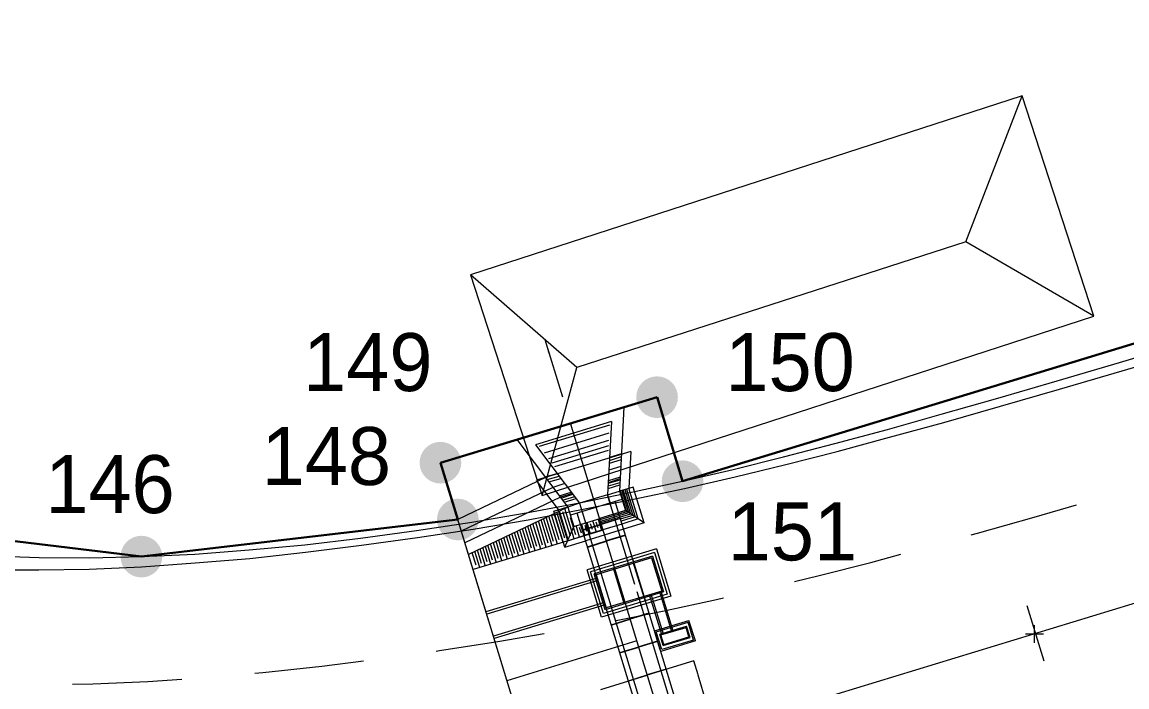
# Model space of a CAD drawing. Header units: metres. Extents: x 535413 to 535809, y 1836230 to 1836506.
# Drawn here: x 535669.24 to 535707.33, y 1836326.96 to 1836349.9 of the extents above; entities that cross this region are included whole.
import ezdxf
from ezdxf.enums import TextEntityAlignment as Align

# ---------------------------------------------------------------- set-up
doc = ezdxf.new("R2010")
doc.units = ezdxf.units.M
doc.header["$MEASUREMENT"] = 0
doc.linetypes.add('DGN Style 2', pattern=[6.2979, 3.77874, -2.51916])
doc.layers.get('0').update_dxf_attribs({"color": 1})
for name, color, linetype, lineweight in [('Level 2', 1, 'Continuous', 0), ('Level 3', 1, 'Continuous', 0), ('Level 31', 1, 'Continuous', 0), ('Level 32', 1, 'Continuous', 0), ('Level 37', 1, 'Continuous', 0), ('Level 38', 1, 'Continuous', 0), ('Level 39', 1, 'Continuous', 0), ('Level 4', 1, 'Continuous', 0), ('Level 42', 1, 'Continuous', 0), ('Level 43', 1, 'Continuous', 0), ('Level 44', 1, 'Continuous', 0), ('Level 5', 1, 'Continuous', 0), ('Level 8', 1, 'Continuous', 0), ('Level 9', 1, 'Continuous', 0)]:
    doc.layers.add(name, color=color, linetype=linetype, lineweight=lineweight)
doc.styles.add('Style-CHAR_FAST_FONT', font='CHAR_FAST_FONT.shx')

# ---------------------------------------------------------------- blocks, each defined once
blk = doc.blocks.new('DDCT_1')
at = {"color": 0, "linetype": 'Continuous', "lineweight": 0}
for p, q in [((6.2, 0), (-6.2, 0)), ((0, -6.2), (0, 6.2))]:
    blk.add_line(p, q, dxfattribs=at)
blk = doc.blocks.new('DWGLDR_1')
at = {"layer": 'Level 42', "color": 7, "linetype": 'Continuous', "lineweight": 0, "flags": 128}
blk.add_lwpolyline([(-1462.9, -0.6), (-1255.7, 0)], dxfattribs=at)
at = {"layer": 'Level 42', "color": 7, "linetype": 'Continuous', "lineweight": 0, "extrusion": (0, 0, -1)}
blk.add_solid([(1462.9, -0.6), (1412.8, -4.4), (1412.4, 3.9)], dxfattribs=at)
blk = doc.blocks.new('*U39')
at = {"layer": 'Level 44', "color": 7, "linetype": 'Continuous', "lineweight": 0}
blk.add_line((-6.489, -1.231), (7.286, 1.787), dxfattribs=at)
at = {"layer": 'Level 44', "color": 7, "linetype": 'Continuous', "lineweight": 0, "flags": 128}
blk.add_lwpolyline([(-8.905, -6.06), (10.622, -1.741), (8.896, 6.071), (-10.631, 1.752)], close=True, dxfattribs=at)
for points in [[(8.896, 6.071), (7.286, 1.787), (10.622, -1.741)], [(-10.631, 1.752), (-6.489, -1.231), (-8.905, -6.06)]]:
    blk.add_lwpolyline(points, dxfattribs=at)

msp = doc.modelspace()

# ---------------------------------------------------------------- hatches: boundary and pattern name
at = {"layer": 'Level 4', "linetype": 'Continuous', "lineweight": 0}
h = msp.add_hatch(color=7, dxfattribs=at)
edge = h.paths.add_edge_path()
edge.add_arc((535691.13, 1836336.96), 0.719, 270, 630)
h = msp.add_hatch(color=7, dxfattribs=at)
edge = h.paths.add_edge_path()
edge.add_arc((535683.66, 1836334.7), 0.719, 270, 630)
h = msp.add_hatch(color=7, dxfattribs=at)
edge = h.paths.add_edge_path()
edge.add_arc((535692.01, 1836334.06), 0.719, 270, 630)
h = msp.add_hatch(color=7, dxfattribs=at)
edge = h.paths.add_edge_path()
edge.add_arc((535684.26, 1836332.74), 0.719, 270, 630)
h = msp.add_hatch(color=7, dxfattribs=at)
edge = h.paths.add_edge_path()
edge.add_arc((535673.35, 1836331.46), 0.719, 270, 630)

# ---------------------------------------------------------------- linework, layer by layer
at = {"layer": 'Level 2', "color": 7, "linetype": 'Continuous', "lineweight": 0}
msp.add_line((535703.88, 1836329.77), (535704.47, 1836327.86), dxfattribs=at)
at = {"layer": 'Level 2', "color": 7, "linetype": 'Continuous', "lineweight": 0, "flags": 128}
for points in [[(535668.15, 1836331.49), (535669.83, 1836331.43), (535671.57, 1836331.42), (535673.35, 1836331.46), (535675.19, 1836331.55), (535677.07, 1836331.69), (535678.98, 1836331.87), (535680.91, 1836332.1), (535682.83, 1836332.36), (535684.74, 1836332.65), (535686.62, 1836332.97), (535688.46, 1836333.32), (535690.25, 1836333.68), (535692.01, 1836334.06), (535693.75, 1836334.47), (535695.49, 1836334.9), (535697.26, 1836335.36), (535699.07, 1836335.85), (535700.93, 1836336.37), (535702.88, 1836336.93), (535704.93, 1836337.52), (535707.08, 1836338.16), (535709.34, 1836338.84)], [(535668.11, 1836331), (535669.81, 1836331), (535671.55, 1836331.03), (535673.35, 1836331.11), (535675.2, 1836331.24), (535677.09, 1836331.4), (535679.01, 1836331.61), (535680.94, 1836331.85), (535682.87, 1836332.12), (535684.79, 1836332.41), (535686.68, 1836332.73), (535688.52, 1836333.08), (535690.32, 1836333.44), (535692.08, 1836333.81), (535693.82, 1836334.21), (535695.57, 1836334.64), (535697.34, 1836335.09), (535699.15, 1836335.58), (535701.02, 1836336.09), (535702.97, 1836336.65), (535705.01, 1836337.24), (535707.17, 1836337.87), (535709.43, 1836338.54)]]:
    msp.add_lwpolyline(points, dxfattribs=at)
at = {"layer": 'Level 2', "color": 7, "linetype": 'Continuous', "lineweight": 0}
msp.add_point((535704.17, 1836328.82), dxfattribs=at)
msp.add_point((535704.17, 1836328.82), dxfattribs=at)
at = {"layer": 'Level 3', "color": 7, "linetype": 'Continuous', "lineweight": 0}
msp.add_line((535691.53, 1836324.96), (535761.57, 1836346.31), dxfattribs=at)
msp.add_arc((535669.657, 1836396.702), 75, 245.25614, 286.95471, dxfattribs=at)
at = {"layer": 'Level 31', "color": 7, "linetype": 'Continuous', "lineweight": 0}
msp.add_line((535689.27, 1836332.37), (535689.15, 1836332.77), dxfattribs=at)
msp.add_line((535689.27, 1836332.37), (535689.15, 1836332.77), dxfattribs=at)
at = {"layer": 'Level 32', "color": 7, "linetype": 'Continuous', "lineweight": 0}
for p, q in [((535688.27, 1836332.07), (535687.95, 1836333.12)), ((535688.27, 1836332.07), (535687.95, 1836333.12)), ((535687.89, 1836331.95), (535687.58, 1836332.95)), ((535687.89, 1836331.95), (535687.58, 1836332.95)), ((535688.08, 1836332.01), (535687.77, 1836333.04)), ((535688.08, 1836332.01), (535687.77, 1836333.04)), ((535689.23, 1836332.36), (535689.1, 1836332.76)), ((535689.23, 1836332.36), (535689.1, 1836332.76)), ((535688.46, 1836332.13), (535688.34, 1836332.53)), ((535688.46, 1836332.13), (535688.34, 1836332.53)), ((535688.65, 1836332.18), (535688.53, 1836332.59)), ((535688.65, 1836332.18), (535688.53, 1836332.59)), ((535688.84, 1836332.24), (535688.72, 1836332.64)), ((535688.84, 1836332.24), (535688.72, 1836332.64)), ((535689.04, 1836332.3), (535688.91, 1836332.7)), ((535689.04, 1836332.3), (535688.91, 1836332.7))]:
    msp.add_line(p, q, dxfattribs=at)
at = {"layer": 'Level 37', "color": 7, "linetype": 'Continuous', "lineweight": 0}
for q in [(535683.66, 1836334.7), (535684.26, 1836332.74)]:
    msp.add_line((535687.02, 1836323.68), q, dxfattribs=at)
at = {"layer": 'Level 38', "color": 7, "linetype": 'Continuous', "lineweight": 0}
for p, q in [((535696.14, 1836309.84), (535688.15, 1836336.06)), ((535696.14, 1836309.84), (535688.15, 1836336.06)), ((535687.28, 1836334.19), (535684.26, 1836332.74)), ((535687.28, 1836334.19), (535684.26, 1836332.74)), ((535687.54, 1836333.85), (535684.38, 1836332.34)), ((535687.54, 1836333.85), (535684.38, 1836332.34)), ((535687.8, 1836333.51), (535684.5, 1836331.94)), ((535687.8, 1836333.51), (535684.5, 1836331.94)), ((535688.05, 1836333.17), (535684.63, 1836331.53)), ((535688.05, 1836333.17), (535684.63, 1836331.53)), ((535690.43, 1836328.55), (535685.95, 1836327.18)), ((535690.43, 1836328.55), (535685.95, 1836327.18))]:
    msp.add_line(p, q, dxfattribs=at)
at = {"layer": 'Level 39', "color": 7, "linetype": 'Continuous', "lineweight": 0}
for p, q in [((535689.49, 1836336), (535687.07, 1836335.26)), ((535689.49, 1836336), (535687.07, 1836335.26)), ((535689.47, 1836335.72), (535687.24, 1836335.03)), ((535689.47, 1836335.72), (535687.24, 1836335.03)), ((535689.46, 1836335.46), (535687.39, 1836334.83)), ((535689.46, 1836335.46), (535687.39, 1836334.83)), ((535689.45, 1836335.28), (535687.5, 1836334.68)), ((535689.45, 1836335.28), (535687.5, 1836334.68)), ((535689.44, 1836335.12), (535687.59, 1836334.56)), ((535689.44, 1836335.12), (535687.59, 1836334.56)), ((535689.9, 1836335.01), (535689.49, 1836334.88)), ((535689.9, 1836335.01), (535689.49, 1836334.88)), ((535689.89, 1836334.9), (535689.48, 1836334.77)), ((535689.89, 1836334.9), (535689.48, 1836334.77)), ((535689.89, 1836334.8), (535689.48, 1836334.67)), ((535689.89, 1836334.8), (535689.48, 1836334.67)), ((535687.27, 1836334.21), (535687.69, 1836334.33)), ((535687.27, 1836334.21), (535687.69, 1836334.33)), ((535687.34, 1836334.12), (535687.75, 1836334.24)), ((535687.34, 1836334.12), (535687.75, 1836334.24)), ((535687.4, 1836334.04), (535687.81, 1836334.16)), ((535687.4, 1836334.04), (535687.81, 1836334.16)), ((535689.84, 1836333.92), (535689.43, 1836333.8)), ((535689.84, 1836333.92), (535689.43, 1836333.8)), ((535689.85, 1836334.1), (535689.44, 1836333.98)), ((535689.85, 1836334.1), (535689.44, 1836333.98)), ((535689.85, 1836334.01), (535689.44, 1836333.89)), ((535689.85, 1836334.01), (535689.44, 1836333.89)), ((535689.86, 1836334.2), (535689.45, 1836334.07)), ((535689.86, 1836334.2), (535689.45, 1836334.07)), ((535687.76, 1836333.56), (535688.17, 1836333.68)), ((535687.76, 1836333.56), (535688.17, 1836333.68)), ((535687.82, 1836333.48), (535688.23, 1836333.61)), ((535687.82, 1836333.48), (535688.23, 1836333.61)), ((535687.87, 1836333.41), (535688.29, 1836333.53)), ((535687.87, 1836333.41), (535688.29, 1836333.53)), ((535690.09, 1836333.01), (535689.87, 1836333.73)), ((535690.09, 1836333.01), (535689.87, 1836333.73)), ((535689.92, 1836333.75), (535690.15, 1836332.97)), ((535689.92, 1836333.75), (535690.15, 1836332.97)), ((535690.22, 1836332.92), (535689.96, 1836333.76)), ((535690.22, 1836332.92), (535689.96, 1836333.76)), ((535690.02, 1836333.78), (535690.29, 1836332.88)), ((535690.02, 1836333.78), (535690.29, 1836332.88)), ((535690.08, 1836333.79), (535690.37, 1836332.83)), ((535690.08, 1836333.79), (535690.37, 1836332.83)), ((535687.93, 1836333.34), (535688.34, 1836333.46)), ((535687.93, 1836333.34), (535688.34, 1836333.46)), ((535687.37, 1836331.92), (535687.13, 1836332.73)), ((535687.37, 1836331.92), (535687.13, 1836332.73)), ((535687.51, 1836331.83), (535687.22, 1836332.77)), ((535687.51, 1836331.83), (535687.22, 1836332.77)), ((535687.56, 1836331.98), (535687.31, 1836332.82)), ((535687.56, 1836331.98), (535687.31, 1836332.82)), ((535687.7, 1836331.89), (535687.4, 1836332.86)), ((535687.7, 1836331.89), (535687.4, 1836332.86)), ((535687.76, 1836332.04), (535687.49, 1836332.9)), ((535687.76, 1836332.04), (535687.49, 1836332.9)), ((535687.95, 1836332.1), (535687.67, 1836332.99)), ((535687.95, 1836332.1), (535687.67, 1836332.99)), ((535688.14, 1836332.16), (535687.88, 1836333)), ((535688.14, 1836332.16), (535687.88, 1836333)), ((535688.33, 1836332.21), (535688.15, 1836332.8)), ((535688.33, 1836332.21), (535688.15, 1836332.8)), ((535690.03, 1836333.04), (535689.15, 1836332.77)), ((535690.03, 1836333.04), (535689.15, 1836332.77)), ((535690.09, 1836333.01), (535689.16, 1836332.73)), ((535690.09, 1836333.01), (535689.16, 1836332.73)), ((535690.15, 1836332.97), (535689.18, 1836332.67)), ((535690.15, 1836332.97), (535689.18, 1836332.67)), ((535690.21, 1836332.93), (535689.19, 1836332.62)), ((535690.21, 1836332.93), (535689.19, 1836332.62)), ((535690.29, 1836332.88), (535689.86, 1836332.75)), ((535690.29, 1836332.88), (535689.86, 1836332.75)), ((535690.38, 1836332.83), (535689.89, 1836332.68)), ((535690.38, 1836332.83), (535689.89, 1836332.68)), ((535686.55, 1836331.54), (535686.31, 1836332.34)), ((535686.55, 1836331.54), (535686.31, 1836332.34)), ((535686.61, 1836331.69), (535686.4, 1836332.38)), ((535686.61, 1836331.69), (535686.4, 1836332.38)), ((535686.74, 1836331.6), (535686.49, 1836332.42)), ((535686.74, 1836331.6), (535686.49, 1836332.42)), ((535686.8, 1836331.75), (535686.58, 1836332.47)), ((535686.8, 1836331.75), (535686.58, 1836332.47)), ((535686.93, 1836331.66), (535686.67, 1836332.51)), ((535686.93, 1836331.66), (535686.67, 1836332.51)), ((535686.99, 1836331.81), (535686.76, 1836332.55)), ((535686.99, 1836331.81), (535686.76, 1836332.55)), ((535687.12, 1836331.72), (535686.85, 1836332.6)), ((535687.12, 1836331.72), (535686.85, 1836332.6)), ((535687.18, 1836331.86), (535686.95, 1836332.64)), ((535687.18, 1836331.86), (535686.95, 1836332.64)), ((535687.31, 1836331.78), (535687.04, 1836332.69)), ((535687.31, 1836331.78), (535687.04, 1836332.69)), ((535688.52, 1836332.27), (535688.46, 1836332.47)), ((535688.52, 1836332.27), (535688.46, 1836332.47)), ((535688.71, 1836332.33), (535688.65, 1836332.53)), ((535688.71, 1836332.33), (535688.65, 1836332.53)), ((535688.9, 1836332.39), (535688.84, 1836332.59)), ((535688.9, 1836332.39), (535688.84, 1836332.59)), ((535689.1, 1836332.45), (535689.03, 1836332.65)), ((535689.1, 1836332.45), (535689.03, 1836332.65)), ((535685.78, 1836331.31), (535685.58, 1836331.99)), ((535685.78, 1836331.31), (535685.58, 1836331.99)), ((535685.84, 1836331.46), (535685.67, 1836332.03)), ((535685.84, 1836331.46), (535685.67, 1836332.03)), ((535685.97, 1836331.37), (535685.76, 1836332.07)), ((535685.97, 1836331.37), (535685.76, 1836332.07)), ((535686.03, 1836331.51), (535685.85, 1836332.12)), ((535686.03, 1836331.51), (535685.85, 1836332.12)), ((535686.17, 1836331.43), (535685.94, 1836332.16)), ((535686.17, 1836331.43), (535685.94, 1836332.16)), ((535686.23, 1836331.57), (535686.03, 1836332.2)), ((535686.23, 1836331.57), (535686.03, 1836332.2)), ((535686.36, 1836331.48), (535686.12, 1836332.25)), ((535686.36, 1836331.48), (535686.12, 1836332.25)), ((535686.42, 1836331.63), (535686.22, 1836332.29)), ((535686.42, 1836331.63), (535686.22, 1836332.29)), ((535684.89, 1836331.16), (535684.76, 1836331.59)), ((535684.89, 1836331.16), (535684.76, 1836331.59)), ((535685.02, 1836331.08), (535684.85, 1836331.64)), ((535685.02, 1836331.08), (535684.85, 1836331.64)), ((535685.08, 1836331.22), (535684.94, 1836331.68)), ((535685.08, 1836331.22), (535684.94, 1836331.68)), ((535685.21, 1836331.13), (535685.03, 1836331.72)), ((535685.21, 1836331.13), (535685.03, 1836331.72)), ((535685.27, 1836331.28), (535685.12, 1836331.77)), ((535685.27, 1836331.28), (535685.12, 1836331.77)), ((535685.4, 1836331.19), (535685.21, 1836331.81)), ((535685.4, 1836331.19), (535685.21, 1836331.81)), ((535685.46, 1836331.34), (535685.3, 1836331.85)), ((535685.46, 1836331.34), (535685.3, 1836331.85)), ((535685.59, 1836331.25), (535685.39, 1836331.9)), ((535685.59, 1836331.25), (535685.39, 1836331.9)), ((535685.65, 1836331.4), (535685.49, 1836331.94)), ((535685.65, 1836331.4), (535685.49, 1836331.94))]:
    msp.add_line(p, q, dxfattribs=at)
at = {"layer": 'Level 42', "color": 7, "linetype": 'Continuous', "lineweight": 0}
for p, q in [((535689.99, 1836336.62), (535686.3, 1836335.5)), ((535689.99, 1836336.62), (535686.3, 1836335.5)), ((535689.99, 1836336.62), (535689.83, 1836333.72)), ((535689.99, 1836336.62), (535689.83, 1836333.72)), ((535689.56, 1836336.12), (535686.94, 1836335.32)), ((535689.56, 1836336.12), (535686.94, 1836335.32)), ((535689.56, 1836336.12), (535689.42, 1836333.59)), ((535689.56, 1836336.12), (535689.42, 1836333.59)), ((535686.3, 1836335.5), (535688.05, 1836333.17)), ((535686.3, 1836335.5), (535688.05, 1836333.17)), ((535686.3, 1836335.5), (535688.05, 1836333.17)), ((535686.3, 1836335.5), (535688.05, 1836333.17)), ((535686.94, 1836335.32), (535688.46, 1836333.3)), ((535686.94, 1836335.32), (535688.46, 1836333.3)), ((535690.23, 1836335.09), (535686.97, 1836334.1)), ((535690.23, 1836335.09), (535686.97, 1836334.1)), ((535690.23, 1836335.09), (535690.16, 1836333.82)), ((535690.23, 1836335.09), (535690.16, 1836333.82)), ((535689.88, 1836334.57), (535689.47, 1836334.44)), ((535689.88, 1836334.57), (535689.47, 1836334.44)), ((535687.95, 1836333.98), (535687.54, 1836333.85)), ((535687.95, 1836333.98), (535687.54, 1836333.85)), ((535689.85, 1836334.14), (535689.44, 1836334.01)), ((535689.85, 1836334.14), (535689.44, 1836334.01)), ((535690.31, 1836333.86), (535689.83, 1836333.72)), ((535690.31, 1836333.86), (535689.83, 1836333.72)), ((535690.69, 1836332.62), (535690.31, 1836333.86)), ((535690.69, 1836332.62), (535690.31, 1836333.86)), ((535688.21, 1836333.64), (535687.8, 1836333.51)), ((535688.21, 1836333.64), (535687.8, 1836333.51)), ((535689.42, 1836333.59), (535689.83, 1836333.72)), ((535689.42, 1836333.59), (535689.83, 1836333.72)), ((535689.42, 1836333.59), (535689.51, 1836333.3)), ((535689.42, 1836333.59), (535689.51, 1836333.3)), ((535689.83, 1836333.72), (535690.04, 1836333.05)), ((535689.83, 1836333.72), (535690.04, 1836333.05)), ((535690.48, 1836332.76), (535690.16, 1836333.82)), ((535690.48, 1836332.76), (535690.16, 1836333.82)), ((535688.46, 1836333.3), (535688.05, 1836333.17)), ((535688.46, 1836333.3), (535688.05, 1836333.17)), ((535688.05, 1836333.17), (535688.26, 1836332.5)), ((535688.05, 1836333.17), (535688.26, 1836332.5)), ((535688.05, 1836333.17), (535688.26, 1836332.5)), ((535688.05, 1836333.17), (535688.26, 1836332.5)), ((535689.92, 1836333.43), (535688.14, 1836332.89)), ((535689.92, 1836333.43), (535688.14, 1836332.89)), ((535688.46, 1836333.3), (535688.55, 1836333.01)), ((535688.46, 1836333.3), (535688.55, 1836333.01)), ((535693.36, 1836321.28), (535689.68, 1836333.36)), ((535693.36, 1836321.28), (535689.68, 1836333.36)), ((535688.26, 1836332.5), (535689.2, 1836332.79)), ((535688.26, 1836332.5), (535689.2, 1836332.79)), ((535690.04, 1836333.05), (535689.15, 1836332.77)), ((535690.04, 1836333.05), (535689.15, 1836332.77)), ((535689.86, 1836332.78), (535689.2, 1836332.58)), ((535689.86, 1836332.78), (535689.2, 1836332.58)), ((535689.86, 1836332.77), (535689.21, 1836332.57)), ((535689.86, 1836332.77), (535689.21, 1836332.57)), ((535690.48, 1836332.76), (535689.92, 1836332.58)), ((535690.48, 1836332.76), (535689.92, 1836332.58)), ((535690.69, 1836332.62), (535690.04, 1836333.05)), ((535690.69, 1836332.62), (535690.04, 1836333.05)), ((535689.27, 1836332.37), (535684.79, 1836331.01)), ((535689.27, 1836332.37), (535684.79, 1836331.01)), ((535690.69, 1836332.62), (535689.97, 1836332.41)), ((535690.69, 1836332.62), (535689.97, 1836332.41)), ((535690.03, 1836332.2), (535689.38, 1836332)), ((535690.03, 1836332.2), (535689.38, 1836332)), ((535690.04, 1836332.19), (535689.39, 1836331.99)), ((535690.04, 1836332.19), (535689.39, 1836331.99)), ((535691.04, 1836331.6), (535688.84, 1836330.93)), ((535691.04, 1836331.6), (535688.84, 1836330.93)), ((535691.04, 1836331.6), (535691.48, 1836330.17)), ((535691.04, 1836331.6), (535691.48, 1836330.17)), ((535690.94, 1836331.42), (535689.03, 1836330.83)), ((535690.94, 1836331.42), (535689.03, 1836330.83)), ((535690.94, 1836331.42), (535691.29, 1836330.27)), ((535690.94, 1836331.42), (535691.29, 1836330.27)), ((535689.28, 1836329.5), (535688.84, 1836330.93)), ((535689.28, 1836329.5), (535688.84, 1836330.93)), ((535689.03, 1836330.83), (535689.38, 1836329.69)), ((535689.03, 1836330.83), (535689.38, 1836329.69)), ((535691.48, 1836330.17), (535689.28, 1836329.5)), ((535691.48, 1836330.17), (535689.28, 1836329.5)), ((535691.29, 1836330.27), (535689.38, 1836329.69)), ((535691.29, 1836330.27), (535689.38, 1836329.69)), ((535690.85, 1836329.51), (535690.2, 1836329.31)), ((535690.85, 1836329.51), (535690.2, 1836329.31)), ((535690.86, 1836329.5), (535690.2, 1836329.3)), ((535690.86, 1836329.5), (535690.2, 1836329.3)), ((535691.1, 1836328.87), (535692.2, 1836329.2)), ((535691.1, 1836328.87), (535692.2, 1836329.2)), ((535691.22, 1836328.78), (535692.15, 1836329.06)), ((535691.22, 1836328.78), (535692.15, 1836329.06)), ((535692.27, 1836328.67), (535692.15, 1836329.06)), ((535692.27, 1836328.67), (535692.15, 1836329.06)), ((535692.39, 1836328.58), (535692.2, 1836329.2)), ((535692.39, 1836328.58), (535692.2, 1836329.2)), ((535691.15, 1836328.54), (535690.5, 1836328.35)), ((535691.15, 1836328.54), (535690.5, 1836328.35)), ((535691.15, 1836328.53), (535690.5, 1836328.34)), ((535691.15, 1836328.53), (535690.5, 1836328.34)), ((535691.29, 1836328.25), (535691.1, 1836328.87)), ((535691.29, 1836328.25), (535691.1, 1836328.87)), ((535691.34, 1836328.39), (535691.22, 1836328.78)), ((535691.34, 1836328.39), (535691.22, 1836328.78)), ((535692.39, 1836328.58), (535691.29, 1836328.25)), ((535692.39, 1836328.58), (535691.29, 1836328.25)), ((535692.39, 1836328.58), (535691.29, 1836328.25)), ((535692.39, 1836328.58), (535691.29, 1836328.25)), ((535691.34, 1836328.39), (535692.27, 1836328.67)), ((535691.34, 1836328.39), (535692.27, 1836328.67)), ((535692.4, 1836327.86), (535690.79, 1836327.37)), ((535692.4, 1836327.86), (535690.79, 1836327.37)), ((535692.55, 1836327.38), (535692.4, 1836327.87)), ((535692.55, 1836327.38), (535692.4, 1836327.87)), ((535691.44, 1836327.58), (535690.79, 1836327.38)), ((535691.44, 1836327.58), (535690.79, 1836327.38)), ((535692.84, 1836326.4), (535692.55, 1836327.37)), ((535692.84, 1836326.4), (535692.55, 1836327.37))]:
    msp.add_line(p, q, dxfattribs=at)
at = {"layer": 'Level 43', "color": 7, "linetype": 'Continuous', "lineweight": 0}
for p, q in [((535686.96, 1836334.09), (535687.72, 1836333.08)), ((535686.96, 1836334.09), (535687.72, 1836333.08)), ((535689.42, 1836333.59), (535688.46, 1836333.3)), ((535689.42, 1836333.59), (535688.46, 1836333.3)), ((535690.36, 1836330.5), (535689.42, 1836333.59)), ((535690.36, 1836330.5), (535689.42, 1836333.59)), ((535687.57, 1836333.03), (535688.05, 1836333.18)), ((535687.57, 1836333.03), (535688.05, 1836333.18)), ((535687.95, 1836331.79), (535687.57, 1836333.03)), ((535687.95, 1836331.79), (535687.57, 1836333.03)), ((535688.05, 1836332.01), (535687.72, 1836333.08)), ((535688.05, 1836332.01), (535687.72, 1836333.08)), ((535692.06, 1836320.89), (535688.38, 1836332.96)), ((535692.06, 1836320.89), (535688.38, 1836332.96)), ((535688.55, 1836333.01), (535693.55, 1836316.62)), ((535688.55, 1836333.01), (535693.55, 1836316.62)), ((535687.95, 1836331.79), (535688.26, 1836332.5)), ((535687.95, 1836331.79), (535688.26, 1836332.5)), ((535688.55, 1836332.38), (535689.2, 1836332.58)), ((535688.55, 1836332.38), (535689.2, 1836332.58)), ((535688.56, 1836332.37), (535689.21, 1836332.57)), ((535688.56, 1836332.37), (535689.21, 1836332.57)), ((535689.92, 1836332.58), (535688.61, 1836332.19)), ((535689.92, 1836332.58), (535688.61, 1836332.19)), ((535689.97, 1836332.41), (535688.67, 1836332.01)), ((535689.97, 1836332.41), (535688.67, 1836332.01)), ((535687.95, 1836331.79), (535688.67, 1836332.01)), ((535687.95, 1836331.79), (535688.67, 1836332.01)), ((535688.05, 1836332.01), (535688.61, 1836332.19)), ((535688.05, 1836332.01), (535688.61, 1836332.19)), ((535688.73, 1836331.8), (535689.38, 1836332)), ((535688.73, 1836331.8), (535689.38, 1836332)), ((535688.74, 1836331.79), (535689.39, 1836331.99)), ((535688.74, 1836331.79), (535689.39, 1836331.99)), ((535691.11, 1836331.73), (535688.72, 1836331)), ((535691.11, 1836331.73), (535688.72, 1836331)), ((535691.11, 1836331.73), (535691.6, 1836330.1)), ((535691.11, 1836331.73), (535691.6, 1836330.1)), ((535689.21, 1836329.37), (535688.72, 1836331)), ((535689.21, 1836329.37), (535688.72, 1836331)), ((535689.06, 1836330.72), (535685.23, 1836329.55)), ((535689.06, 1836330.72), (535685.23, 1836329.55)), ((535689.09, 1836330.64), (535685.26, 1836329.47)), ((535689.09, 1836330.64), (535685.26, 1836329.47)), ((535691.6, 1836330.1), (535689.21, 1836329.37)), ((535691.6, 1836330.1), (535689.21, 1836329.37)), ((535694.51, 1836316.91), (535690.44, 1836330.24)), ((535694.51, 1836316.91), (535690.44, 1836330.24)), ((535691.29, 1836328.77), (535690.87, 1836330.14)), ((535691.29, 1836328.77), (535690.87, 1836330.14)), ((535691.35, 1836328.79), (535690.93, 1836330.16)), ((535691.35, 1836328.79), (535690.93, 1836330.16)), ((535691.64, 1836328.87), (535691.22, 1836330.25)), ((535691.64, 1836328.87), (535691.22, 1836330.25)), ((535691.69, 1836328.89), (535691.27, 1836330.26)), ((535691.69, 1836328.89), (535691.27, 1836330.26)), ((535689.32, 1836329.88), (535685.49, 1836328.71)), ((535689.32, 1836329.88), (535685.49, 1836328.71)), ((535689.34, 1836329.8), (535685.51, 1836328.63)), ((535689.34, 1836329.8), (535685.51, 1836328.63)), ((535689.55, 1836329.11), (535690.2, 1836329.31)), ((535689.55, 1836329.11), (535690.2, 1836329.31)), ((535689.55, 1836329.1), (535690.2, 1836329.3)), ((535689.55, 1836329.1), (535690.2, 1836329.3)), ((535691.04, 1836328.9), (535692.23, 1836329.26)), ((535691.04, 1836328.9), (535692.23, 1836329.26)), ((535691.24, 1836328.24), (535691.04, 1836328.9)), ((535691.24, 1836328.24), (535691.04, 1836328.9)), ((535691.26, 1836328.76), (535692.13, 1836329.02)), ((535691.26, 1836328.76), (535692.13, 1836329.02)), ((535692.23, 1836328.69), (535692.13, 1836329.02)), ((535692.23, 1836328.69), (535692.13, 1836329.02)), ((535692.45, 1836328.55), (535692.23, 1836329.26)), ((535692.45, 1836328.55), (535692.23, 1836329.26)), ((535691.24, 1836328.24), (535691.05, 1836328.85)), ((535691.26, 1836328.19), (535691.05, 1836328.85)), ((535691.24, 1836328.24), (535691.05, 1836328.85)), ((535691.26, 1836328.19), (535691.05, 1836328.85)), ((535691.36, 1836328.43), (535691.26, 1836328.76)), ((535691.36, 1836328.43), (535691.26, 1836328.76)), ((535692.45, 1836328.55), (535691.26, 1836328.19)), ((535692.45, 1836328.55), (535691.26, 1836328.19)), ((535691.36, 1836328.43), (535692.23, 1836328.69)), ((535691.36, 1836328.43), (535692.23, 1836328.69)), ((535689.85, 1836328.15), (535690.5, 1836328.35)), ((535689.85, 1836328.15), (535690.5, 1836328.35)), ((535689.85, 1836328.14), (535690.5, 1836328.34)), ((535689.85, 1836328.14), (535690.5, 1836328.34)), ((535690.14, 1836327.18), (535690.79, 1836327.38)), ((535690.14, 1836327.18), (535690.79, 1836327.38)), ((535689.19, 1836326.88), (535690.79, 1836327.37)), ((535689.19, 1836326.88), (535690.79, 1836327.37))]:
    msp.add_line(p, q, dxfattribs=at)
at = {"layer": 'Level 44', "color": 7, "linetype": 'Continuous', "lineweight": 0}
for p, q in [((535690.97, 1836331.48), (535688.96, 1836330.87)), ((535690.97, 1836331.48), (535688.96, 1836330.87)), ((535690.97, 1836331.48), (535688.96, 1836330.87)), ((535690.97, 1836331.48), (535688.96, 1836330.87)), ((535690.29, 1836331.35), (535690.72, 1836329.96)), ((535690.29, 1836331.35), (535690.72, 1836329.96)), ((535690.29, 1836331.35), (535690.72, 1836329.96)), ((535690.29, 1836331.35), (535690.72, 1836329.96)), ((535690.3, 1836331.28), (535690.68, 1836330.03)), ((535690.3, 1836331.28), (535690.68, 1836330.03)), ((535690.3, 1836331.28), (535690.68, 1836330.03)), ((535690.3, 1836331.28), (535690.68, 1836330.03)), ((535690.97, 1836331.48), (535691.35, 1836330.24)), ((535690.97, 1836331.48), (535691.35, 1836330.24)), ((535690.97, 1836331.48), (535691.35, 1836330.24)), ((535690.97, 1836331.48), (535691.35, 1836330.24)), ((535689.34, 1836329.62), (535688.96, 1836330.87)), ((535689.34, 1836329.62), (535688.96, 1836330.87)), ((535689.34, 1836329.62), (535688.96, 1836330.87)), ((535689.34, 1836329.62), (535688.96, 1836330.87)), ((535689.62, 1836331.07), (535690, 1836329.82)), ((535689.62, 1836331.07), (535690, 1836329.82)), ((535689.62, 1836331.07), (535690, 1836329.82)), ((535689.62, 1836331.07), (535690, 1836329.82)), ((535689.63, 1836331.07), (535690.01, 1836329.83)), ((535689.63, 1836331.07), (535690.01, 1836329.83)), ((535689.63, 1836331.07), (535690.01, 1836329.83)), ((535689.63, 1836331.07), (535690.01, 1836329.83)), ((535691.35, 1836330.24), (535689.34, 1836329.62)), ((535691.35, 1836330.24), (535689.34, 1836329.62)), ((535691.35, 1836330.24), (535689.34, 1836329.62)), ((535691.35, 1836330.24), (535689.34, 1836329.62))]:
    msp.add_line(p, q, dxfattribs=at)
at = {"layer": 'Level 5', "color": 7, "linetype": 'Continuous', "lineweight": 30}
for p, q in [((535739.94, 1836348.68), (535692.01, 1836334.06)), ((535691.13, 1836336.96), (535692.01, 1836334.06)), ((535673.35, 1836331.46), (535650.63, 1836334.25)), ((535684.26, 1836332.74), (535673.35, 1836331.46))]:
    msp.add_line(p, q, dxfattribs=at)
at = {"layer": 'Level 5', "color": 7, "linetype": 'Continuous', "lineweight": 30, "flags": 128}
for points in [[(535691.13, 1836336.96), (535683.66, 1836334.7)], [(535683.66, 1836334.7), (535684.26, 1836332.74), (535673.35, 1836331.46)]]:
    msp.add_lwpolyline(points, dxfattribs=at)
at = {"layer": 'Level 8', "color": 7, "linetype": 'DGN Style 2', "lineweight": 0, "flags": 128}
msp.add_lwpolyline([(535640.41, 1836333.27), (535641.1, 1836332.94), (535642.31, 1836332.38), (535643.49, 1836331.88), (535644.65, 1836331.41), (535645.81, 1836330.97), (535646.96, 1836330.56), (535648.11, 1836330.18), (535649.29, 1836329.82), (535650.49, 1836329.47), (535651.71, 1836329.14), (535652.97, 1836328.83), (535654.26, 1836328.54), (535655.59, 1836328.27), (535656.97, 1836328.02), (535658.39, 1836327.8), (535659.86, 1836327.6), (535661.38, 1836327.42), (535662.96, 1836327.27), (535664.59, 1836327.16), (535666.28, 1836327.08), (535668.02, 1836327.03), (535669.81, 1836327.03), (535671.67, 1836327.07), (535673.57, 1836327.15), (535675.54, 1836327.29), (535677.54, 1836327.46), (535679.57, 1836327.68), (535681.6, 1836327.94), (535683.63, 1836328.22), (535685.64, 1836328.53), (535687.61, 1836328.87), (535689.52, 1836329.22), (535691.37, 1836329.59), (535693.18, 1836329.98), (535694.95, 1836330.38), (535696.72, 1836330.81), (535698.5, 1836331.26), (535700.31, 1836331.75), (535702.18, 1836332.27), (535704.13, 1836332.82), (535706.18, 1836333.41), (535708.33, 1836334.05), (535710.6, 1836334.72), (535712.98, 1836335.43), (535715.48, 1836336.19), (535718.12, 1836336.99), (535720.89, 1836337.83), (535723.8, 1836338.72), (535726.88, 1836339.66), (535730.21, 1836340.67), (535733.87, 1836341.79), (535737.95, 1836343.04), (535742.57, 1836344.44), (535747.79, 1836346.04), (535753.73, 1836347.85), (535760.47, 1836349.9)], dxfattribs=at)
at = {"layer": 'Level 9', "color": 7, "linetype": 'Continuous', "lineweight": 0, "flags": 128}
msp.add_lwpolyline([(535668.15, 1836331.49), (535669.83, 1836331.43), (535671.57, 1836331.42), (535673.35, 1836331.46), (535675.19, 1836331.55), (535677.07, 1836331.69), (535678.98, 1836331.87), (535680.91, 1836332.1), (535682.83, 1836332.36), (535684.74, 1836332.65), (535686.62, 1836332.97), (535688.46, 1836333.32), (535690.25, 1836333.68), (535692.01, 1836334.06), (535693.75, 1836334.47), (535695.49, 1836334.9), (535697.26, 1836335.36), (535699.07, 1836335.85), (535700.93, 1836336.37), (535702.88, 1836336.93), (535704.93, 1836337.52), (535707.08, 1836338.16), (535709.34, 1836338.84)], dxfattribs=at)

# ---------------------------------------------------------------- block references
at = {"layer": 'Level 2', "color": 7, "linetype": 'Continuous', "lineweight": 0, "xscale": 0.049998, "yscale": 0.049998}
msp.add_blockref('DDCT_1', (535704.14, 1836328.79), dxfattribs=at)
at = {"layer": 'Level 42', "color": 7, "linetype": 'Continuous', "lineweight": 0, "xscale": 0.009999047642003382, "yscale": 0.009999047642003382, "zscale": 0.009999047642003382, "rotation": 286.9497104051692}
msp.add_blockref('DWGLDR_1', (535691.53, 1836324.96), dxfattribs=at)
msp.add_blockref('DWGLDR_1', (535691.53, 1836324.96), dxfattribs=at)
at = {"layer": 'Level 44', "color": 7, "linetype": 'Continuous', "lineweight": 0, "xscale": 0.9999978394139202, "yscale": 0.9999978394139202, "zscale": 0.9999978394139202, "rotation": 185.5274373524356}
msp.add_blockref('*U39', (535695.44, 1836340.47), dxfattribs=at)

# ---------------------------------------------------------------- texts
at = {"layer": 'Level 4', "color": 1, "linetype": 'Continuous', "lineweight": 0, "style": 'Style-CHAR_FAST_FONT'}
for s, p in [('149', (535681.156, 1836338.17)), ('150', (535695.716, 1836338.17)), ('148', (535679.726, 1836334.93)), ('146', (535672.266, 1836333.96)), ('151', (535695.796, 1836332.33))]:
    msp.add_text(s, height=2, dxfattribs=at).set_placement(p, align=Align.MIDDLE_CENTER)

doc.saveas('drawing.dxf')
